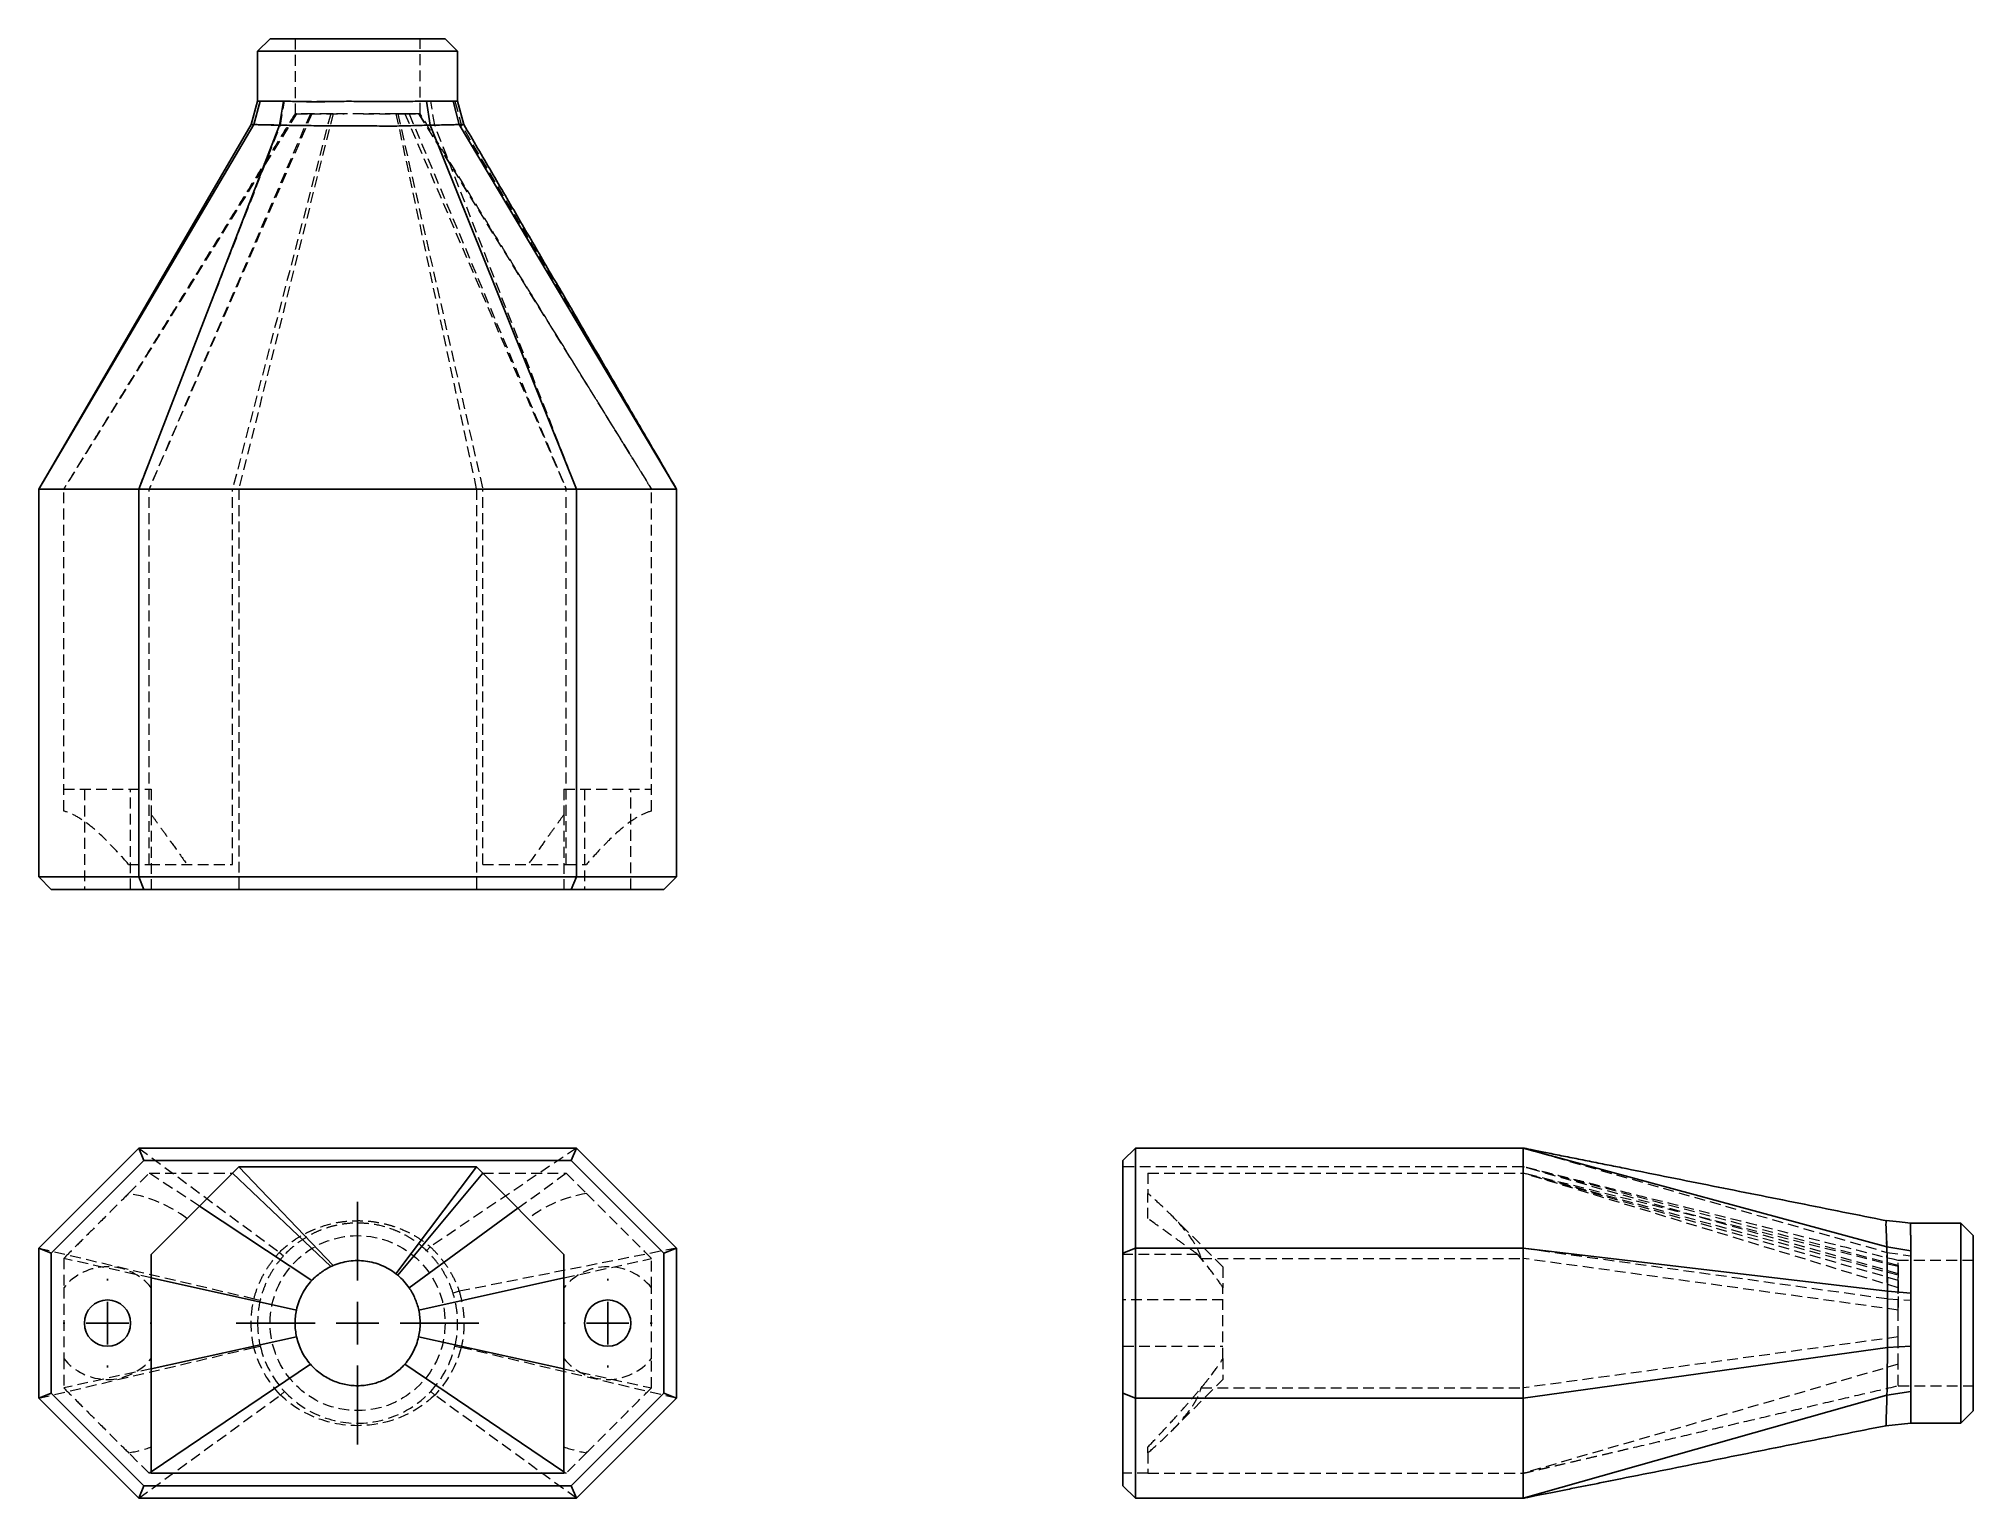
# Model space of a CAD drawing. Header units: millimetres. Extents: x 46 to 273, y 36 to 208.
import ezdxf

# ---------------------------------------------------------------- set-up
doc = ezdxf.new("R2010")
doc.units = ezdxf.units.MM
doc.linetypes.add('HIDDEN', pattern=[1.905, 1.27, -0.635])
doc.layers.add('10', color=7, linetype='Continuous')

# ---------------------------------------------------------------- blocks, each defined once
blk = doc.blocks.new('SW_CENTERMARKSYMBOL_0')
at = {"layer": '10', "color": 0}
for p, q in [((0, 5), (0, 5.22)), ((0, 0), (0, 2.5)), ((-5, 0), (-5.22, 0)), ((0, 0), (-2.5, 0)), ((0, 0), (0, -2.5)), ((0, 0), (2.5, 0)), ((5, 0), (5.22, 0)), ((0, -5), (0, -5.22))]:
    blk.add_line(p, q, dxfattribs=at)
blk = doc.blocks.new('SW_CENTERMARKSYMBOL_1')
at = {"layer": '10', "color": 0}
for p, q in [((0, 5), (0, 5.22)), ((0, 0), (0, 2.5)), ((-5, 0), (-5.22, 0)), ((0, 0), (-2.5, 0)), ((0, 0), (0, -2.5)), ((0, 0), (2.5, 0)), ((5, 0), (5.22, 0)), ((0, -5), (0, -5.22))]:
    blk.add_line(p, q, dxfattribs=at)
blk = doc.blocks.new('SW_CENTERMARKSYMBOL_2')
at = {"layer": '10', "color": 0}
for p, q in [((0, 5), (0, 14.26)), ((0, 0), (0, 2.5)), ((-5, 0), (-14.26, 0)), ((0, 0), (-2.5, 0)), ((0, 0), (0, -2.5)), ((0, 0), (2.5, 0)), ((5, 0), (14.26, 0)), ((0, -5), (0, -14.26))]:
    blk.add_line(p, q, dxfattribs=at)

msp = doc.modelspace()

# ---------------------------------------------------------------- linework, layer by layer
at = {"color": 7, "linetype": 'Continuous', "lineweight": 25}
for p, q in [((72.71, 208), (71.24, 206.53)), ((93.29, 208), (72.71, 208)), ((94.76, 206.53), (93.29, 208)), ((71.24, 206.53), (71.24, 200.65)), ((71.24, 206.53), (94.76, 206.53)), ((94.76, 200.64), (94.76, 206.53)), ((71.24, 200.65), (70.49, 197.9)), ((70.81, 197.92), (71.55, 200.65)), ((73.81, 197.85), (74.28, 200.65)), ((91.55, 197.85), (91.12, 200.65)), ((94.95, 197.92), (94.23, 200.65)), ((95.5, 197.91), (94.76, 200.65)), ((45.5, 155.06), (70.81, 197.92)), ((70.49, 197.9), (45.5, 155.06)), ((57.26, 155.06), (73.81, 197.85)), ((108.74, 155.06), (91.55, 197.85)), ((120.5, 155.06), (94.95, 197.92)), ((45.5, 155.06), (57.26, 155.06)), ((45.5, 155.06), (45.5, 109.47)), ((57.26, 155.06), (108.74, 155.06)), ((57.26, 155.06), (57.26, 109.47)), ((108.74, 155.06), (120.5, 155.06)), ((108.74, 155.06), (108.74, 109.47)), ((120.5, 155.06), (120.5, 109.47)), ((57.26, 109.47), (45.5, 109.47)), ((46.97, 108), (45.5, 109.47)), ((108.74, 109.47), (57.26, 109.47)), ((57.87, 108), (57.26, 109.47)), ((108.13, 108), (108.74, 109.47)), ((120.5, 109.47), (108.74, 109.47)), ((119.03, 108), (120.5, 109.47)), ((46.97, 108), (57.87, 108)), ((57.87, 108), (108.13, 108)), ((108.13, 108), (119.03, 108)), ((57.26, 77.59), (45.5, 65.83)), ((57.87, 76.12), (57.26, 77.59)), ((108.74, 77.59), (57.26, 77.59)), ((108.13, 76.12), (108.74, 77.59)), ((120.5, 65.83), (108.74, 77.59)), ((173, 76.12), (174.47, 77.59)), ((220.06, 77.59), (174.47, 77.59)), ((174.47, 65.83), (174.47, 77.59)), ((220.06, 77.59), (220.06, 65.83)), ((220.06, 77.59), (262.85, 65.98)), ((46.97, 65.22), (57.87, 76.12)), ((57.87, 76.12), (108.13, 76.12)), ((58.74, 65.09), (69.03, 75.39)), ((69.03, 75.39), (96.97, 75.39)), ((80.11, 63.77), (69.03, 75.39)), ((87.51, 62.82), (96.97, 75.39)), ((96.97, 75.39), (107.26, 65.09)), ((108.13, 76.12), (119.03, 65.22)), ((173, 76.12), (173, 65.22)), ((79.84, 63.65), (68.29, 74.65)), ((87.73, 62.63), (97.71, 74.65)), ((77.63, 62.03), (64.4, 70.76)), ((89.06, 61.17), (101.85, 70.51)), ((271.53, 68.77), (265.63, 68.77)), ((273, 67.3), (271.53, 68.77)), ((271.53, 68.77), (271.53, 57.01)), ((262.85, 65.98), (265.65, 65.52)), ((273, 57.01), (273, 67.3)), ((46.97, 65.22), (45.5, 65.83)), ((45.5, 65.83), (45.5, 48.18)), ((46.97, 48.79), (46.97, 65.22)), ((58.74, 39.36), (58.74, 65.09)), ((107.26, 65.09), (107.26, 39.36)), ((119.03, 65.22), (120.5, 65.83)), ((119.03, 65.22), (119.03, 48.79)), ((120.5, 48.18), (120.5, 65.83)), ((173, 65.22), (174.47, 65.83)), ((173, 65.22), (173, 48.79)), ((220.06, 65.83), (174.47, 65.83)), ((174.47, 48.18), (174.47, 65.83)), ((220.06, 65.83), (220.06, 48.18)), ((220.06, 65.83), (262.92, 60.75)), ((75.81, 58.55), (58.74, 62.33)), ((90.19, 58.55), (107.26, 62.33)), ((262.92, 60.75), (265.65, 60.52)), ((271.53, 57.01), (271.53, 45.24)), ((273, 46.71), (273, 57.01)), ((75.83, 55.39), (58.74, 51.65)), ((90.17, 55.39), (107.26, 51.65)), ((220.06, 48.18), (262.92, 54.14)), ((265.65, 54.31), (262.92, 54.14)), ((77.45, 52.18), (58.74, 39.53)), ((88.55, 52.18), (107.26, 39.53)), ((46.97, 48.79), (45.5, 48.18)), ((45.5, 48.18), (57.26, 36.42)), ((57.87, 37.89), (46.97, 48.79)), ((119.03, 48.79), (108.13, 37.89)), ((108.74, 36.42), (120.5, 48.18)), ((119.03, 48.79), (120.5, 48.18)), ((173, 48.79), (174.47, 48.18)), ((173, 48.79), (173, 37.89)), ((220.06, 48.18), (174.47, 48.18)), ((174.47, 36.42), (174.47, 48.18)), ((220.06, 36.42), (262.85, 48.55)), ((220.06, 48.18), (220.06, 36.42)), ((262.85, 48.55), (265.65, 48.98)), ((271.53, 45.24), (273, 46.71)), ((262.73, 44.95), (265.65, 45.24)), ((265.65, 45.24), (271.53, 45.24)), ((107.26, 39.36), (58.74, 39.36)), ((57.87, 37.89), (57.26, 36.42)), ((57.26, 36.42), (108.74, 36.42)), ((108.13, 37.89), (57.87, 37.89)), ((108.13, 37.89), (108.74, 36.42)), ((173, 37.89), (174.47, 36.42)), ((220.06, 36.42), (174.47, 36.42))]:
    msp.add_line(p, q, dxfattribs=at)
at = {"color": 7, "linetype": 'HIDDEN', "lineweight": 18}
for p, q in [((75.65, 208), (75.65, 199.18)), ((90.35, 199.18), (90.35, 208)), ((73.93, 197.85), (74.4, 200.65)), ((74.28, 200.65), (74.4, 200.65)), ((92.07, 197.85), (91.6, 200.65)), ((94.45, 200.65), (95.19, 197.92)), ((75.83, 199.18), (48.44, 155.06)), ((75.81, 199.18), (48.44, 155.06)), ((77.63, 199.18), (58.48, 155.06)), ((77.45, 199.18), (58.48, 155.06)), ((79.84, 199.18), (68.29, 155.06)), ((80.11, 199.18), (69.03, 155.06)), ((75.81, 199.18), (75.65, 199.18)), ((87.51, 199.18), (96.97, 155.06)), ((87.73, 199.18), (97.71, 155.06)), ((88.55, 199.18), (107.52, 155.06)), ((89.06, 199.18), (107.52, 155.06)), ((90.17, 199.18), (117.56, 155.06)), ((90.19, 199.18), (117.56, 155.06)), ((57.26, 155.06), (73.93, 197.85)), ((70.5, 197.92), (70.49, 197.9)), ((70.49, 197.9), (70.49, 197.89)), ((92.11, 197.85), (92.07, 197.85)), ((108.74, 155.06), (92.07, 197.85)), ((120.5, 155.06), (95.19, 197.92)), ((95.51, 197.89), (95.5, 197.91)), ((48.44, 117.2), (48.44, 155.06)), ((58.48, 110.94), (58.48, 155.06)), ((68.29, 110.94), (68.29, 155.06)), ((69.03, 155.06), (69.03, 108)), ((96.97, 155.06), (96.97, 108)), ((97.71, 110.94), (97.71, 155.06)), ((107.52, 110.94), (107.52, 155.06)), ((117.56, 117.2), (117.56, 155.06)), ((48.44, 119.76), (58.74, 119.76)), ((50.87, 119.76), (50.87, 108)), ((56.31, 108), (56.31, 119.76)), ((107.26, 119.76), (117.56, 119.76)), ((109.69, 119.76), (109.69, 108)), ((115.13, 108), (115.13, 119.76)), ((58.74, 116.8), (58.74, 108)), ((107.26, 116.8), (107.26, 108)), ((56.08, 110.94), (58.48, 110.94)), ((58.48, 110.94), (68.29, 110.94)), ((97.71, 110.94), (107.52, 110.94)), ((107.52, 110.94), (109.92, 110.94)), ((57.26, 77.59), (73.81, 65.33)), ((108.74, 77.59), (91.55, 65.98)), ((220.06, 77.59), (262.85, 65.33)), ((220.06, 75.39), (173, 75.39)), ((264.18, 63.77), (220.06, 75.39)), ((264.18, 62.82), (220.06, 75.39)), ((56.08, 72.25), (58.48, 74.65)), ((58.48, 74.65), (68.29, 74.65)), ((64.4, 70.76), (58.48, 74.65)), ((97.71, 74.65), (107.52, 74.65)), ((101.85, 70.51), (107.52, 74.65)), ((107.52, 74.65), (109.92, 72.25)), ((175.94, 74.65), (175.94, 72.25)), ((175.94, 74.65), (220.06, 74.65)), ((264.18, 61.17), (220.06, 74.65)), ((264.18, 62.63), (220.06, 74.65)), ((264.18, 63.65), (220.06, 74.65)), ((264.18, 62.03), (220.06, 74.65)), ((175.94, 69.3), (175.94, 72.25)), ((184.76, 63.62), (178.63, 69.76)), ((178.63, 69.76), (178.63, 69.76)), ((91.55, 65.98), (91.12, 65.52)), ((45.5, 65.83), (70.81, 59.88)), ((58.74, 62.33), (48.44, 64.61)), ((73.81, 65.33), (74.28, 64.91)), ((120.5, 65.83), (94.95, 60.75)), ((107.26, 62.33), (117.56, 64.61)), ((181.8, 65.09), (173, 65.09)), ((182.48, 64.27), (181.8, 65.09)), ((182.2, 64.61), (220.06, 64.61)), ((220.06, 65.83), (262.92, 59.88)), ((264.18, 58.55), (220.06, 64.61)), ((262.85, 65.33), (265.65, 64.91)), ((273, 64.36), (264.17, 64.36)), ((184.76, 63.62), (184.76, 61.17)), ((48.44, 61.17), (48.44, 52.85)), ((70.81, 59.88), (71.55, 59.7)), ((94.95, 60.75), (94.23, 60.52)), ((117.56, 52.85), (117.56, 61.17)), ((184.76, 59.73), (173, 59.73)), ((184.76, 52.85), (184.76, 61.17)), ((262.92, 59.88), (265.65, 59.7)), ((264.18, 55.39), (220.06, 49.4)), ((45.5, 48.18), (70.81, 54.14)), ((70.81, 54.14), (71.55, 54.31)), ((94.45, 54.31), (95.19, 54.14)), ((120.5, 48.18), (95.19, 54.14)), ((173, 54.29), (184.76, 54.29)), ((184.76, 52.85), (184.76, 50.39)), ((58.74, 51.65), (48.44, 49.4)), ((107.26, 51.65), (117.56, 49.4)), ((178.63, 44.25), (184.76, 50.39)), ((264.18, 52.18), (220.06, 39.36)), ((57.26, 36.42), (73.93, 48.55)), ((73.93, 48.55), (74.4, 48.98)), ((92.07, 48.55), (91.6, 48.98)), ((108.74, 36.42), (92.07, 48.55)), ((182.2, 49.4), (220.06, 49.4)), ((264.17, 49.65), (273, 49.65)), ((58.48, 39.36), (56.08, 41.77)), ((109.92, 41.77), (107.52, 39.36)), ((175.94, 41.77), (175.94, 42.45)), ((175.94, 41.77), (175.94, 39.36)), ((58.74, 39.53), (58.48, 39.36)), ((58.74, 39.36), (58.48, 39.36)), ((107.26, 39.53), (107.52, 39.36)), ((107.52, 39.36), (107.26, 39.36)), ((175.94, 39.36), (173, 39.36)), ((175.94, 39.36), (220.06, 39.36))]:
    msp.add_line(p, q, dxfattribs=at)
msp.add_circle((83, 57.01), 10.29, dxfattribs=at)
at = {"color": 7, "linetype": 'Continuous', "lineweight": 25}
for centre in [(53.59, 57.01), (112.41, 57.01)]:
    msp.add_circle(centre, 2.72, dxfattribs=at)
at = {"color": 7, "linetype": 'HIDDEN', "lineweight": 18}
for centre, radius, start, end in [((53.59, 57.01), 15.44, 52.7405, 80.7305), ((112.41, 57.01), 15.44, 99.2695, 127.2595), ((53.59, 57.01), 6.62, 38.9424, 141.0576), ((112.41, 57.01), 6.62, 38.9424, 141.0576), ((53.59, 57.01), 6.62, 218.9424, 321.0576), ((112.41, 57.01), 6.62, 218.9424, 321.0576), ((53.59, 57.01), 15.44, 279.2695, 289.4712), ((112.41, 57.01), 15.44, 250.5288, 260.7305)]:
    msp.add_arc(centre, radius, start, end, dxfattribs=at)
at = {"color": 7, "linetype": 'Continuous', "lineweight": 25}
for points in [[(71.55, 200.65), (71.34, 200.65), (71.24, 200.65), (71.24, 200.65)], [(80.11, 63.77), (80.02, 63.73), (79.93, 63.69), (79.84, 63.65)], [(87.73, 62.63), (87.66, 62.69), (87.58, 62.76), (87.51, 62.82)], [(89.06, 61.17), (88.69, 61.71), (88.24, 62.21), (87.73, 62.63)], [(262.92, 54.14), (262.88, 52.04), (262.86, 50.11), (262.85, 48.55)], [(265.65, 48.98), (265.65, 50.47), (265.65, 52.33), (265.65, 54.31)]]:
    msp.add_open_spline(points, degree=3, dxfattribs=at)
for points, knots in [([(74.28, 200.65), (73.95, 200.65), (73.64, 200.64), (73.07, 200.64), (72.81, 200.64), (72.35, 200.64), (72.15, 200.64), (71.81, 200.64), (71.66, 200.65), (71.55, 200.65)], [0, 0, 0, 0, 0.25, 0.25, 0.5, 0.5, 0.75, 0.75, 1, 1, 1, 1]), ([(91.12, 200.65), (90.55, 200.65), (89.93, 200.64), (88.94, 200.63), (88.6, 200.63), (87.9, 200.63), (87.54, 200.63), (86.44, 200.63), (85.69, 200.63), (84.53, 200.62), (84.14, 200.62), (83.36, 200.63), (82.96, 200.63), (82.19, 200.64), (81.8, 200.64), (81.03, 200.63), (80.64, 200.63), (79.88, 200.61), (79.5, 200.6), (78.76, 200.59), (78.4, 200.58), (77.69, 200.59), (77.35, 200.59), (76.67, 200.6), (76.34, 200.61), (75.39, 200.63), (74.81, 200.65), (74.28, 200.65)], [0, 0, 0, 0, 0.125, 0.125, 0.1875, 0.1875, 0.25, 0.25, 0.375, 0.375, 0.4375, 0.4375, 0.5, 0.5, 0.5625, 0.5625, 0.625, 0.625, 0.6875, 0.6875, 0.75, 0.75, 0.8125, 0.8125, 0.875, 0.875, 1, 1, 1, 1]), ([(94.23, 200.65), (94.08, 200.65), (93.9, 200.64), (93.49, 200.64), (93.25, 200.64), (92.73, 200.64), (92.44, 200.64), (91.81, 200.64), (91.48, 200.65), (91.12, 200.65)], [0, 0, 0, 0, 0.25, 0.25, 0.5, 0.5, 0.75, 0.75, 1, 1, 1, 1]), ([(94.76, 200.64), (94.76, 200.64), (94.77, 200.64), (94.69, 200.64), (94.53, 200.64), (94.33, 200.65), (94.23, 200.65)], [0, 0, 0, 0, 0.067631, 0.372219, 0.684731, 1, 1, 1, 1]), ([(70.5, 197.9), (70.5, 197.9), (70.49, 197.9), (70.53, 197.91), (70.63, 197.91), (70.75, 197.92), (70.81, 197.92)], [0, 0, 0, 0, 0.072048, 0.378129, 0.688359, 1, 1, 1, 1]), ([(70.81, 197.92), (70.94, 197.91), (71.11, 197.9), (71.5, 197.88), (71.72, 197.88), (72.23, 197.86), (72.51, 197.86), (73.13, 197.85), (73.46, 197.85), (73.81, 197.85)], [0, 0, 0, 0, 0.25, 0.25, 0.5, 0.5, 0.75, 0.75, 1, 1, 1, 1]), ([(73.81, 197.85), (74.39, 197.83), (75.02, 197.81), (76.03, 197.79), (76.38, 197.78), (77.09, 197.78), (77.46, 197.78), (78.59, 197.77), (79.36, 197.76), (80.54, 197.74), (80.94, 197.74), (81.75, 197.74), (82.16, 197.74), (82.96, 197.74), (83.37, 197.75), (84.17, 197.75), (84.57, 197.74), (85.38, 197.74), (85.78, 197.73), (86.57, 197.73), (86.96, 197.73), (88.1, 197.74), (88.84, 197.76), (89.9, 197.79), (90.25, 197.8), (90.92, 197.82), (91.24, 197.84), (91.55, 197.85)], [0, 0, 0, 0, 0.125, 0.125, 0.1875, 0.1875, 0.25, 0.25, 0.375, 0.375, 0.4375, 0.4375, 0.5, 0.5, 0.5625, 0.5625, 0.625, 0.625, 0.6875, 0.6875, 0.75, 0.75, 0.875, 0.875, 0.9375, 0.9375, 1, 1, 1, 1]), ([(91.55, 197.85), (91.94, 197.85), (92.3, 197.85), (92.97, 197.86), (93.28, 197.86), (93.86, 197.87), (94.12, 197.88), (94.58, 197.9), (94.78, 197.91), (94.95, 197.92)], [0, 0, 0, 0, 0.25, 0.25, 0.5, 0.5, 0.75, 0.75, 1, 1, 1, 1]), ([(94.95, 197.92), (95.05, 197.92), (95.24, 197.91), (95.41, 197.9), (95.5, 197.9), (95.5, 197.9), (95.49, 197.9)], [0, 0, 0, 0, 0.288386, 0.57878, 0.87305, 1, 1, 1, 1]), ([(120.5, 155.06), (120.39, 155.25), (120.09, 155.76), (119.51, 156.76), (118.73, 158.1), (117.8, 159.69), (116.81, 161.39), (115.79, 163.13), (114.01, 166.18), (111.51, 170.46), (108.31, 175.95), (105.14, 181.39), (101.95, 186.85), (98.73, 192.37), (96.58, 196.06), (95.5, 197.92)], [0, 0, 0, 0, 0.01336, 0.036854, 0.069902, 0.107432, 0.147726, 0.188991, 0.229765, 0.361177, 0.488174, 0.613988, 0.741332, 0.870269, 1, 1, 1, 1]), ([(262.85, 69.04), (261.12, 69.38), (257.67, 70.07), (252.52, 71.1), (247.43, 72.12), (242.38, 73.13), (237.31, 74.14), (233.23, 74.96), (230.16, 75.58), (228.11, 75.98), (226.08, 76.39), (224.41, 76.72), (223.15, 76.98), (222.3, 77.15), (221.52, 77.3), (220.85, 77.44), (220.36, 77.53), (220.13, 77.58), (220.06, 77.59)], [0, 0, 0, 0, 0.119893, 0.239065, 0.356812, 0.472868, 0.589262, 0.708809, 0.755065, 0.802372, 0.850376, 0.896377, 0.917725, 0.937684, 0.956343, 0.974227, 0.991998, 1, 1, 1, 1]), ([(262.75, 69.03), (262.75, 69.04), (262.75, 69.09), (262.73, 68.83), (262.73, 68.21), (262.79, 67.25), (262.83, 66.38), (262.85, 65.98)], [0, 0, 0, 0, 0.045739, 0.294286, 0.537189, 0.787657, 1, 1, 1, 1]), ([(265.65, 68.77), (265.2, 68.81), (264.23, 68.91), (263.27, 69.01), (262.75, 69.06)], [0, 0, 0, 0, 0.462693, 1, 1, 1, 1]), ([(265.65, 65.52), (265.64, 65.95), (265.64, 66.81), (265.63, 67.77), (265.63, 68.43), (265.62, 68.76), (265.63, 68.74), (265.63, 68.73)], [0, 0, 0, 0, 0.218241, 0.442805, 0.661058, 0.885638, 1, 1, 1, 1]), ([(262.85, 65.98), (262.85, 65.62), (262.85, 65.23), (262.86, 64.43), (262.86, 64.01), (262.87, 63.13), (262.88, 62.67), (262.9, 61.73), (262.91, 61.24), (262.92, 60.75)], [0, 0, 0, 0, 0.25, 0.25, 0.5, 0.5, 0.75, 0.75, 1, 1, 1, 1]), ([(87.51, 62.82), (86.99, 63.22), (86.43, 63.54), (85.52, 63.92), (85.21, 64.03), (84.58, 64.19), (84.26, 64.26), (83.62, 64.34), (83.29, 64.36), (82.63, 64.36), (82.31, 64.33), (81.67, 64.24), (81.35, 64.18), (80.72, 64), (80.41, 63.9), (80.11, 63.77)], [0, 0, 0, 0, 0.25, 0.25, 0.375, 0.375, 0.5, 0.5, 0.625, 0.625, 0.75, 0.75, 0.875, 0.875, 1, 1, 1, 1]), ([(265.65, 60.52), (265.65, 61), (265.64, 61.46), (265.64, 62.36), (265.64, 62.8), (265.64, 63.64), (265.64, 64.04), (265.64, 64.81), (265.65, 65.18), (265.65, 65.52)], [0, 0, 0, 0, 0.25, 0.25, 0.5, 0.5, 0.75, 0.75, 1, 1, 1, 1]), ([(77.63, 62.03), (77.18, 61.55), (76.8, 61.01), (76.18, 59.83), (75.95, 59.2), (75.81, 58.55)], [0, 0, 0, 0, 0.5, 0.5, 1, 1, 1, 1]), ([(79.84, 63.65), (79.43, 63.45), (79.03, 63.21), (78.29, 62.67), (77.95, 62.37), (77.63, 62.03)], [0, 0, 0, 0, 0.5, 0.5, 1, 1, 1, 1]), ([(90.19, 58.55), (90.09, 59.02), (89.94, 59.47), (89.56, 60.35), (89.33, 60.77), (89.06, 61.17)], [0, 0, 0, 0, 0.5, 0.5, 1, 1, 1, 1]), ([(262.92, 60.75), (262.91, 60.21), (262.91, 59.67), (262.9, 58.57), (262.9, 58.01), (262.9, 56.9), (262.9, 56.34), (262.91, 55.23), (262.91, 54.68), (262.92, 54.14)], [0, 0, 0, 0, 0.25, 0.25, 0.5, 0.5, 0.75, 0.75, 1, 1, 1, 1]), ([(265.65, 54.31), (265.65, 54.82), (265.64, 55.34), (265.64, 56.38), (265.64, 56.91), (265.64, 57.95), (265.64, 58.48), (265.64, 59.51), (265.65, 60.02), (265.65, 60.52)], [0, 0, 0, 0, 0.25, 0.25, 0.5, 0.5, 0.75, 0.75, 1, 1, 1, 1]), ([(75.81, 58.55), (75.7, 58.03), (75.64, 57.51), (75.65, 56.44), (75.71, 55.91), (75.83, 55.39)], [0, 0, 0, 0, 0.5, 0.5, 1, 1, 1, 1]), ([(90.17, 55.39), (90.29, 55.91), (90.35, 56.44), (90.36, 57.5), (90.3, 58.03), (90.19, 58.55)], [0, 0, 0, 0, 0.5, 0.5, 1, 1, 1, 1]), ([(75.83, 55.39), (75.96, 54.8), (76.16, 54.23), (76.71, 53.14), (77.05, 52.64), (77.45, 52.18)], [0, 0, 0, 0, 0.5, 0.5, 1, 1, 1, 1]), ([(88.55, 52.18), (88.95, 52.64), (89.28, 53.14), (89.83, 54.22), (90.04, 54.8), (90.17, 55.39)], [0, 0, 0, 0, 0.5, 0.5, 1, 1, 1, 1]), ([(77.45, 52.18), (77.8, 51.78), (78.18, 51.42), (79.02, 50.8), (79.48, 50.53), (80.43, 50.1), (80.93, 49.93), (81.7, 49.76), (81.96, 49.72), (82.48, 49.67), (82.74, 49.65), (83.26, 49.65), (83.52, 49.67), (84.05, 49.72), (84.31, 49.77), (85.08, 49.93), (85.57, 50.1), (86.29, 50.42), (86.52, 50.55), (86.97, 50.81), (87.19, 50.96), (87.82, 51.43), (88.2, 51.78), (88.55, 52.18)], [0, 0, 0, 0, 0.125, 0.125, 0.25, 0.25, 0.375, 0.375, 0.4375, 0.4375, 0.5, 0.5, 0.5625, 0.5625, 0.625, 0.625, 0.75, 0.75, 0.8125, 0.8125, 0.875, 0.875, 1, 1, 1, 1]), ([(262.85, 48.55), (262.84, 48.17), (262.81, 47.43), (262.78, 46.54), (262.76, 45.84), (262.75, 45.32), (262.74, 45.04), (262.73, 44.92), (262.73, 44.96), (262.73, 44.96)], [0, 0, 0, 0, 0.168606, 0.33587, 0.502351, 0.668272, 0.833648, 0.998462, 1, 1, 1, 1]), ([(265.65, 45.24), (265.65, 45.24), (265.65, 45.43), (265.65, 46.97), (265.65, 48.98)], [0.750548, 0.750548, 0.750548, 0.750548, 0.8677264, 1.5707963, 1.5707963, 1.5707963, 1.5707963]), ([(220.06, 36.42), (220.14, 36.43), (220.4, 36.49), (220.93, 36.59), (221.64, 36.74), (222.46, 36.9), (223.54, 37.11), (224.92, 37.39), (226.55, 37.72), (228.22, 38.05), (229.89, 38.38), (232.75, 38.96), (236.79, 39.76), (241.97, 40.8), (247.13, 41.83), (252.32, 42.87), (257.53, 43.91), (261.01, 44.61), (262.74, 44.95)], [0, 0, 0, 0, 0.0087789, 0.0266697, 0.0449097, 0.0641725, 0.0848945, 0.1209483, 0.1595171, 0.1989035, 0.2377056, 0.2757903, 0.3988042, 0.5182573, 0.637151, 0.7577412, 0.8798254, 1, 1, 1, 1])]:
    msp.add_open_spline(points, degree=3, knots=knots, dxfattribs=at)
at = {"color": 7, "linetype": 'HIDDEN', "lineweight": 18}
for points, knots in [([(74.4, 200.65), (75.65, 200.65), (78.8, 200.65), (85.37, 200.65), (89.72, 200.65), (91.6, 200.65)], [0.750548, 0.750548, 0.750548, 0.750548, 1.219261, 1.687975, 2.391045, 2.391045, 2.391045, 2.391045]), ([(75.65, 199.18), (74.71, 197.66), (72.85, 194.65), (70.07, 190.14), (67.32, 185.67), (64.59, 181.25), (61.86, 176.82), (59.06, 172.29), (56.73, 168.5), (54.9, 165.53), (53.63, 163.47), (52.44, 161.55), (51.37, 159.82), (50.46, 158.33), (49.71, 157.12), (49.12, 156.16), (48.69, 155.47), (48.51, 155.17), (48.44, 155.06)], [0, 0, 0, 0, 0.10194, 0.203397, 0.303891, 0.402959, 0.501435, 0.602253, 0.708487, 0.756321, 0.803, 0.846834, 0.886172, 0.919578, 0.947055, 0.969588, 0.988341, 1, 1, 1, 1]), ([(77.63, 199.18), (77.18, 199.18), (76.8, 199.17), (76.18, 199.17), (75.95, 199.18), (75.81, 199.18)], [0, 0, 0, 0, 0.5, 0.5, 1, 1, 1, 1]), ([(75.83, 199.18), (75.96, 199.18), (76.16, 199.17), (76.71, 199.17), (77.05, 199.18), (77.45, 199.18)], [0, 0, 0, 0, 0.5, 0.5, 1, 1, 1, 1]), ([(77.45, 199.18), (77.74, 199.17), (78.31, 199.17), (79.34, 199.16), (80.38, 199.16), (81.1, 199.16), (81.42, 199.17)], [0, 0, 0, 0, 0.2610529, 0.5296743, 0.7907279, 1, 1, 1, 1]), ([(79.84, 199.18), (79.43, 199.18), (79.03, 199.18), (78.29, 199.18), (77.95, 199.18), (77.63, 199.18)], [0, 0, 0, 0, 0.5, 0.5, 1, 1, 1, 1]), ([(87.51, 199.18), (86.99, 199.18), (86.43, 199.17), (85.52, 199.18), (85.21, 199.18), (84.58, 199.18), (84.26, 199.18), (83.62, 199.17), (83.29, 199.17), (82.63, 199.16), (82.31, 199.16), (81.67, 199.17), (81.35, 199.17), (80.72, 199.17), (80.41, 199.18), (80.11, 199.18)], [0, 0, 0, 0, 0.25, 0.25, 0.375, 0.375, 0.5, 0.5, 0.625, 0.625, 0.75, 0.75, 0.875, 0.875, 1, 1, 1, 1]), ([(83.66, 199.17), (83.82, 199.17), (84.39, 199.17), (85.35, 199.17), (86.51, 199.17), (87.62, 199.17), (88.23, 199.18), (88.55, 199.18)], [0, 0, 0, 0, 0.087379, 0.304597, 0.528095, 0.760188, 1, 1, 1, 1]), ([(88.55, 199.18), (88.95, 199.18), (89.28, 199.17), (89.83, 199.17), (90.04, 199.18), (90.17, 199.18)], [0, 0, 0, 0, 0.5, 0.5, 1, 1, 1, 1]), ([(90.19, 199.18), (90.09, 199.18), (89.94, 199.18), (89.56, 199.18), (89.33, 199.18), (89.06, 199.18)], [0, 0, 0, 0, 0.5, 0.5, 1, 1, 1, 1]), ([(90.35, 199.18), (90.35, 199.18), (90.35, 199.18), (90.32, 199.18), (90.27, 199.18), (90.22, 199.18), (90.19, 199.18)], [0, 0, 0, 0, 0.212807, 0.473317, 0.736248, 1, 1, 1, 1]), ([(117.56, 155.06), (117.45, 155.24), (117.16, 155.7), (116.59, 156.63), (115.83, 157.86), (114.92, 159.33), (113.88, 161.02), (112.74, 162.88), (111.5, 164.88), (109.49, 168.14), (106.78, 172.54), (103.42, 177.98), (100.16, 183.27), (96.92, 188.53), (93.65, 193.83), (91.45, 197.39), (90.35, 199.18)], [0, 0, 0, 0, 0.015707, 0.040986, 0.070345, 0.103994, 0.142106, 0.184184, 0.229342, 0.276559, 0.404374, 0.525679, 0.642907, 0.760452, 0.879767, 1, 1, 1, 1]), ([(76.2, 197.79), (75.87, 197.8), (75.05, 197.81), (74.35, 197.84), (73.93, 197.85)], [0, 0, 0, 0, 0.4049992, 1, 1, 1, 1]), ([(92.07, 197.85), (91.65, 197.84), (91.08, 197.82), (90.42, 197.8), (90.24, 197.8)], [0, 0, 0, 0, 0.727123, 1, 1, 1, 1]), ([(95.19, 197.92), (95.04, 197.91), (94.72, 197.89), (93.99, 197.87), (93.42, 197.86), (93.06, 197.86), (93.03, 197.86)], [0, 0, 0, 0, 0.3272027, 0.6533355, 0.9787207, 1, 1, 1, 1]), ([(58.74, 119.76), (58.74, 119.46), (58.74, 119.08), (58.74, 118.36), (58.74, 118.1), (58.74, 117.5), (58.74, 117.17), (58.74, 116.8)], [0, 0, 0, 0, 0.5, 0.5, 0.75, 0.75, 1, 1, 1, 1]), ([(107.26, 119.76), (107.26, 119.46), (107.26, 119.08), (107.26, 118.36), (107.26, 118.1), (107.26, 117.5), (107.26, 117.17), (107.26, 116.8)], [0, 0, 0, 0, 0.5, 0.5, 0.75, 0.75, 1, 1, 1, 1]), ([(56.08, 110.94), (55.56, 111.53), (55.09, 112.05), (54.23, 112.98), (53.83, 113.39), (52.71, 114.5), (52.07, 115.07), (50.9, 115.99), (50.37, 116.34), (49.37, 116.89), (48.9, 117.08), (48.44, 117.2)], [0, 0, 0, 0, 0.125, 0.125, 0.25, 0.25, 0.5, 0.5, 0.75, 0.75, 1, 1, 1, 1]), ([(58.74, 116.8), (58.96, 116.48), (59.21, 116.15), (59.75, 115.39), (60.05, 114.98), (60.71, 114.05), (61.08, 113.54), (61.92, 112.36), (62.39, 111.7), (62.94, 110.94)], [0, 0, 0, 0, 0.25, 0.25, 0.5, 0.5, 0.75, 0.75, 1, 1, 1, 1]), ([(107.26, 116.8), (107.04, 116.48), (106.79, 116.15), (106.25, 115.39), (105.95, 114.98), (105.29, 114.05), (104.92, 113.54), (104.08, 112.36), (103.61, 111.7), (103.06, 110.94)], [0, 0, 0, 0, 0.25, 0.25, 0.5, 0.5, 0.75, 0.75, 1, 1, 1, 1]), ([(117.56, 117.2), (117.1, 117.08), (116.63, 116.89), (115.63, 116.34), (115.1, 115.99), (113.93, 115.07), (113.29, 114.5), (112.17, 113.39), (111.77, 112.98), (110.91, 112.05), (110.44, 111.53), (109.92, 110.94)], [0, 0, 0, 0, 0.25, 0.25, 0.5, 0.5, 0.75, 0.75, 0.875, 0.875, 1, 1, 1, 1]), ([(264.17, 64.36), (260.92, 65.17), (254.32, 66.82), (244.38, 69.31), (236.28, 71.33), (230.14, 72.87), (226.91, 73.68), (224.63, 74.24), (223.3, 74.58), (221.99, 74.91), (220.89, 75.18), (220.27, 75.34), (220.06, 75.39)], [0, 0, 0, 0, 0.220907, 0.448482, 0.67607, 0.771296, 0.866254, 0.896195, 0.926306, 0.956686, 0.985504, 1, 1, 1, 1]), ([(56.08, 72.25), (55.56, 71.73), (55.09, 71.26), (54.23, 70.4), (53.83, 70), (52.71, 68.89), (52.07, 68.24), (50.9, 67.07), (50.37, 66.54), (49.37, 65.54), (48.9, 65.07), (48.44, 64.61)], [0, 0, 0, 0, 0.125, 0.125, 0.25, 0.25, 0.5, 0.5, 0.75, 0.75, 1, 1, 1, 1]), ([(117.56, 64.61), (117.1, 65.07), (116.63, 65.54), (115.63, 66.54), (115.1, 67.07), (113.93, 68.24), (113.29, 68.89), (112.17, 70), (111.77, 70.4), (110.91, 71.26), (110.44, 71.73), (109.92, 72.25)], [0, 0, 0, 0, 0.25, 0.25, 0.5, 0.5, 0.75, 0.75, 0.875, 0.875, 1, 1, 1, 1]), ([(182.2, 64.61), (182.08, 65.07), (181.89, 65.54), (181.34, 66.54), (180.99, 67.07), (180.07, 68.24), (179.5, 68.89), (178.39, 70), (177.98, 70.4), (177.05, 71.26), (176.53, 71.73), (175.94, 72.25)], [0, 0, 0, 0, 0.25, 0.25, 0.5, 0.5, 0.75, 0.75, 0.875, 0.875, 1, 1, 1, 1]), ([(73.81, 65.33), (74.39, 65.91), (75.02, 66.42), (76.03, 67.09), (76.38, 67.29), (77.09, 67.67), (77.46, 67.85), (78.59, 68.32), (79.36, 68.57), (80.54, 68.83), (80.94, 68.9), (81.75, 69), (82.16, 69.03), (82.96, 69.06), (83.37, 69.06), (84.17, 69.02), (84.57, 68.98), (85.38, 68.86), (85.78, 68.78), (86.57, 68.6), (86.96, 68.48), (88.1, 68.1), (88.84, 67.77), (89.9, 67.17), (90.25, 66.96), (90.92, 66.49), (91.24, 66.24), (91.55, 65.98)], [0, 0, 0, 0, 0.125, 0.125, 0.1875, 0.1875, 0.25, 0.25, 0.375, 0.375, 0.4375, 0.4375, 0.5, 0.5, 0.5625, 0.5625, 0.625, 0.625, 0.6875, 0.6875, 0.75, 0.75, 0.875, 0.875, 0.9375, 0.9375, 1, 1, 1, 1]), ([(91.12, 65.52), (90.55, 66.07), (89.93, 66.54), (88.94, 67.17), (88.6, 67.36), (87.9, 67.71), (87.54, 67.87), (86.44, 68.28), (85.69, 68.49), (84.53, 68.68), (84.14, 68.72), (83.36, 68.77), (82.96, 68.78), (82.19, 68.75), (81.8, 68.72), (81.03, 68.61), (80.64, 68.54), (79.88, 68.36), (79.5, 68.24), (78.76, 67.99), (78.4, 67.84), (77.69, 67.51), (77.35, 67.33), (76.67, 66.93), (76.34, 66.71), (75.39, 66.02), (74.81, 65.49), (74.28, 64.91)], [0, 0, 0, 0, 0.125, 0.125, 0.1875, 0.1875, 0.25, 0.25, 0.375, 0.375, 0.4375, 0.4375, 0.5, 0.5, 0.5625, 0.5625, 0.625, 0.625, 0.6875, 0.6875, 0.75, 0.75, 0.8125, 0.8125, 0.875, 0.875, 1, 1, 1, 1]), ([(181.8, 65.09), (181.48, 65.32), (181.15, 65.56), (180.39, 66.11), (179.98, 66.41), (179.05, 67.07), (178.54, 67.44), (177.36, 68.28), (176.7, 68.75), (175.94, 69.3)], [0, 0, 0, 0, 0.25, 0.25, 0.5, 0.5, 0.75, 0.75, 1, 1, 1, 1]), ([(265.63, 68.6), (265.62, 68.54), (265.61, 68.4), (265.57, 67.8), (265.6, 66.94), (265.64, 65.95), (265.64, 65.26), (265.65, 64.91)], [0, 0, 0, 0, 0.145678, 0.387824, 0.637072, 0.817132, 1, 1, 1, 1]), ([(91.55, 65.98), (91.94, 65.62), (92.3, 65.23), (92.97, 64.43), (93.28, 64.01), (93.86, 63.13), (94.12, 62.67), (94.58, 61.73), (94.78, 61.24), (94.95, 60.75)], [0, 0, 0, 0, 0.25, 0.25, 0.5, 0.5, 0.75, 0.75, 1, 1, 1, 1]), ([(262.85, 65.33), (262.83, 65.81), (262.8, 66.49), (262.79, 66.97), (262.79, 67.11)], [0, 0, 0, 0, 0.695251, 1, 1, 1, 1]), ([(48.44, 64.61), (48.44, 63.86), (48.44, 63.22), (48.44, 62.1), (48.44, 61.61), (48.44, 61.17)], [0, 0, 0, 0, 0.5, 0.5, 1, 1, 1, 1]), ([(70.81, 59.88), (70.94, 60.38), (71.11, 60.88), (71.5, 61.85), (71.72, 62.33), (72.23, 63.24), (72.51, 63.69), (73.13, 64.54), (73.46, 64.95), (73.81, 65.33)], [0, 0, 0, 0, 0.25, 0.25, 0.5, 0.5, 0.75, 0.75, 1, 1, 1, 1]), ([(74.28, 64.91), (73.95, 64.54), (73.64, 64.15), (73.07, 63.34), (72.81, 62.91), (72.35, 62.04), (72.15, 61.58), (71.81, 60.66), (71.66, 60.18), (71.55, 59.7)], [0, 0, 0, 0, 0.25, 0.25, 0.5, 0.5, 0.75, 0.75, 1, 1, 1, 1]), ([(94.23, 60.52), (94.08, 61), (93.9, 61.46), (93.49, 62.36), (93.25, 62.8), (92.73, 63.64), (92.44, 64.04), (91.81, 64.81), (91.48, 65.18), (91.12, 65.52)], [0, 0, 0, 0, 0.25, 0.25, 0.5, 0.5, 0.75, 0.75, 1, 1, 1, 1]), ([(117.56, 61.17), (117.56, 61.61), (117.56, 62.1), (117.56, 63.22), (117.56, 63.86), (117.56, 64.61)], [0, 0, 0, 0, 0.5, 0.5, 1, 1, 1, 1]), ([(184.76, 61.17), (184.48, 61.61), (184.15, 62.1), (183.32, 63.22), (182.82, 63.86), (182.2, 64.61)], [0, 0, 0, 0, 0.5, 0.5, 1, 1, 1, 1]), ([(262.92, 59.88), (262.91, 60.38), (262.9, 60.88), (262.88, 61.85), (262.88, 62.33), (262.86, 63.24), (262.86, 63.69), (262.85, 64.54), (262.85, 64.95), (262.85, 65.33)], [0, 0, 0, 0, 0.25, 0.25, 0.5, 0.5, 0.75, 0.75, 1, 1, 1, 1]), ([(264.18, 62.82), (264.18, 63.05), (264.17, 63.53), (264.18, 64), (264.18, 64.31), (264.17, 64.34), (264.17, 64.35)], [0, 0, 0, 0, 0.252424, 0.512167, 0.764593, 1, 1, 1, 1]), ([(265.65, 64.91), (265.65, 64.54), (265.64, 64.15), (265.64, 63.34), (265.64, 62.91), (265.64, 62.04), (265.64, 61.58), (265.64, 60.66), (265.65, 60.18), (265.65, 59.7)], [0, 0, 0, 0, 0.25, 0.25, 0.5, 0.5, 0.75, 0.75, 1, 1, 1, 1]), ([(264.18, 62.03), (264.18, 61.55), (264.17, 61.01), (264.17, 59.83), (264.18, 59.2), (264.18, 58.55)], [0, 0, 0, 0, 0.5, 0.5, 1, 1, 1, 1]), ([(264.18, 63.65), (264.18, 63.45), (264.18, 63.21), (264.18, 62.67), (264.18, 62.37), (264.18, 62.03)], [0, 0, 0, 0, 0.5, 0.5, 1, 1, 1, 1]), ([(70.81, 54.14), (70.7, 54.61), (70.62, 55.08), (70.52, 56.04), (70.49, 56.52), (70.49, 57.97), (70.6, 58.93), (70.81, 59.88)], [0, 0, 0, 0, 0.25, 0.25, 0.5, 0.5, 1, 1, 1, 1]), ([(94.45, 54.31), (94.57, 54.82), (94.66, 55.34), (94.76, 56.38), (94.78, 56.91), (94.74, 57.95), (94.68, 58.48), (94.51, 59.51), (94.38, 60.02), (94.23, 60.52)], [0, 0, 0, 0, 0.25, 0.25, 0.5, 0.5, 0.75, 0.75, 1, 1, 1, 1]), ([(94.95, 60.75), (95.11, 60.21), (95.24, 59.67), (95.42, 58.57), (95.48, 58.01), (95.52, 56.9), (95.5, 56.34), (95.4, 55.23), (95.32, 54.68), (95.19, 54.14)], [0, 0, 0, 0, 0.25, 0.25, 0.5, 0.5, 0.75, 0.75, 1, 1, 1, 1]), ([(264.18, 58.55), (264.18, 59.02), (264.18, 59.47), (264.18, 60.35), (264.18, 60.77), (264.18, 61.17)], [0, 0, 0, 0, 0.5, 0.5, 1, 1, 1, 1]), ([(264.18, 55.39), (264.18, 55.91), (264.18, 56.44), (264.18, 57.5), (264.18, 58.03), (264.18, 58.55)], [0, 0, 0, 0, 0.5, 0.5, 1, 1, 1, 1]), ([(264.18, 52.18), (264.18, 52.64), (264.17, 53.14), (264.17, 54.22), (264.18, 54.8), (264.18, 55.39)], [0, 0, 0, 0, 0.5, 0.5, 1, 1, 1, 1]), ([(48.44, 52.85), (48.44, 52.4), (48.44, 51.91), (48.44, 50.79), (48.44, 50.16), (48.44, 49.4)], [0, 0, 0, 0, 0.5, 0.5, 1, 1, 1, 1]), ([(117.56, 49.4), (117.56, 50.16), (117.56, 50.79), (117.56, 51.91), (117.56, 52.4), (117.56, 52.85)], [0, 0, 0, 0, 0.5, 0.5, 1, 1, 1, 1]), ([(182.2, 49.4), (182.82, 50.16), (183.32, 50.79), (184.15, 51.91), (184.48, 52.4), (184.76, 52.85)], [0, 0, 0, 0, 0.5, 0.5, 1, 1, 1, 1]), ([(175.94, 42.45), (176.48, 43.02), (177.49, 44.1), (178.9, 45.62), (180.11, 46.98), (181.18, 48.19), (182.18, 49.37), (182.82, 50.16), (183.15, 50.59)], [0, 0, 0, 0, 0.2173444, 0.4064464, 0.5725119, 0.7195591, 0.8507472, 1, 1, 1, 1]), ([(264.17, 49.66), (264.17, 49.68), (264.17, 49.7), (264.17, 50.01), (264.17, 50.51), (264.17, 51.22), (264.18, 51.85), (264.18, 52.18)], [0, 0, 0, 0, 0.184337, 0.378477, 0.578231, 0.785666, 1, 1, 1, 1]), ([(48.44, 49.4), (48.9, 48.95), (49.37, 48.48), (50.37, 47.48), (50.9, 46.95), (52.07, 45.77), (52.71, 45.13), (53.83, 44.01), (54.23, 43.61), (55.09, 42.75), (55.56, 42.28), (56.08, 41.77)], [0, 0, 0, 0, 0.25, 0.25, 0.5, 0.5, 0.75, 0.75, 0.875, 0.875, 1, 1, 1, 1]), ([(92.07, 48.55), (89.97, 46.53), (85.39, 44.53), (78.72, 45.23), (75.33, 47.2), (73.93, 48.55)], [0.750548, 0.750548, 0.750548, 0.750548, 1.453618, 1.922331, 2.391045, 2.391045, 2.391045, 2.391045]), ([(74.4, 48.98), (75.65, 47.64), (78.8, 45.55), (85.37, 44.77), (89.72, 46.97), (91.6, 48.98)], [0.750548, 0.750548, 0.750548, 0.750548, 1.219261, 1.687975, 2.391045, 2.391045, 2.391045, 2.391045]), ([(109.92, 41.77), (110.44, 42.28), (110.91, 42.75), (111.77, 43.61), (112.17, 44.01), (113.29, 45.13), (113.93, 45.77), (115.1, 46.95), (115.63, 47.48), (116.63, 48.48), (117.1, 48.95), (117.56, 49.4)], [0, 0, 0, 0, 0.125, 0.125, 0.25, 0.25, 0.5, 0.5, 0.75, 0.75, 1, 1, 1, 1]), ([(175.94, 41.77), (176.53, 42.28), (177.05, 42.75), (177.98, 43.61), (178.39, 44.01), (179.5, 45.13), (180.07, 45.77), (180.99, 46.95), (181.34, 47.48), (181.89, 48.48), (182.08, 48.95), (182.2, 49.4)], [0, 0, 0, 0, 0.125, 0.125, 0.25, 0.25, 0.5, 0.5, 0.75, 0.75, 1, 1, 1, 1]), ([(220.06, 39.36), (220.11, 39.37), (220.22, 39.4), (220.48, 39.46), (220.87, 39.55), (221.38, 39.67), (221.98, 39.81), (222.79, 40), (223.83, 40.24), (225.08, 40.53), (226.52, 40.87), (228, 41.21), (229.46, 41.55), (230.9, 41.89), (233.34, 42.46), (236.8, 43.27), (241.29, 44.31), (245.82, 45.37), (250.41, 46.44), (255.06, 47.53), (259.65, 48.6), (262.7, 49.31), (264.18, 49.65)], [0, 0, 0, 0, 0.026174, 0.060085, 0.091176, 0.111831, 0.130312, 0.147982, 0.166738, 0.194558, 0.224967, 0.256294, 0.286832, 0.316204, 0.344654, 0.437856, 0.529253, 0.622231, 0.71672, 0.812358, 0.908761, 1, 1, 1, 1])]:
    msp.add_open_spline(points, degree=3, knots=knots, dxfattribs=at)
for points in [[(91.6, 200.65), (92.99, 200.65), (93.99, 200.65), (94.45, 200.65)], [(80.11, 199.18), (80.02, 199.18), (79.93, 199.18), (79.84, 199.18)], [(87.73, 199.18), (87.66, 199.18), (87.58, 199.18), (87.51, 199.18)], [(89.06, 199.18), (88.69, 199.18), (88.24, 199.18), (87.73, 199.18)], [(90.17, 199.18), (90.29, 199.18), (90.35, 199.18), (90.35, 199.18)], [(73.93, 197.85), (72.46, 197.86), (71.36, 197.88), (70.81, 197.92)], [(264.18, 63.77), (264.18, 63.73), (264.18, 63.69), (264.18, 63.65)], [(264.18, 62.63), (264.18, 62.69), (264.18, 62.76), (264.18, 62.82)], [(264.18, 61.17), (264.18, 61.71), (264.18, 62.21), (264.18, 62.63)], [(71.55, 59.7), (71.34, 58.82), (71.24, 57.91), (71.24, 57.01)], [(265.65, 59.7), (265.65, 58.82), (265.65, 57.91), (265.65, 57.01)], [(71.24, 57.01), (71.24, 56.1), (71.34, 55.19), (71.55, 54.31)], [(73.93, 48.55), (72.46, 50.11), (71.36, 52.04), (70.81, 54.14)], [(71.55, 54.31), (72.01, 52.33), (73.01, 50.47), (74.4, 48.98)], [(91.6, 48.98), (92.99, 50.47), (93.99, 52.33), (94.45, 54.31)], [(95.19, 54.14), (94.64, 52.04), (93.54, 50.11), (92.07, 48.55)]]:
    msp.add_open_spline(points, degree=3, dxfattribs=at)

# ---------------------------------------------------------------- block references
at = {"layer": '10'}
for name, p in [('SW_CENTERMARKSYMBOL_2', (83, 57.01)), ('SW_CENTERMARKSYMBOL_0', (53.59, 57.01)), ('SW_CENTERMARKSYMBOL_1', (112.41, 57.01))]:
    msp.add_blockref(name, p, dxfattribs=at)

doc.saveas('drawing.dxf')
